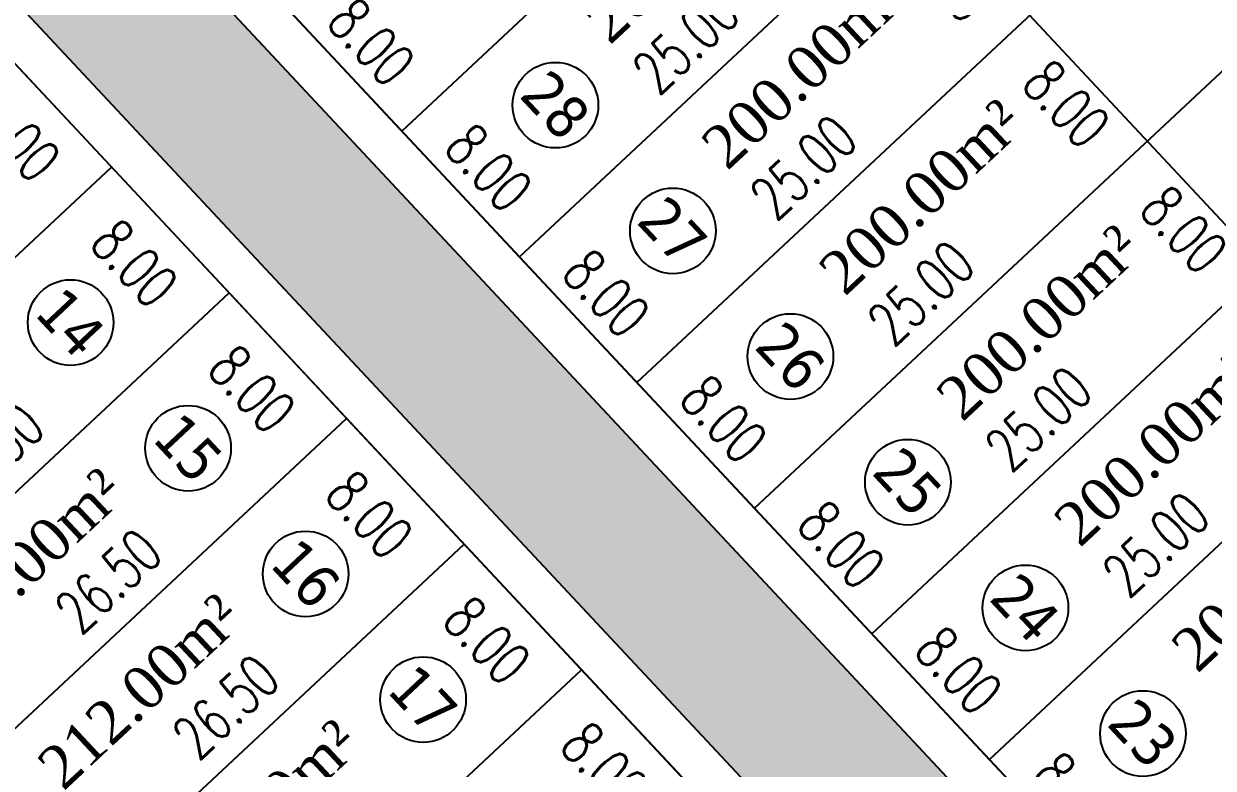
# Model space of a CAD drawing. Header units: metres. Extents: x 437145 to 437701, y 9614495 to 9615043.
# Drawn here: x 437325.8 to 437381.1, y 9614640.9 to 9614675.6 of the extents above; entities that cross this region are included whole.
import ezdxf

# ---------------------------------------------------------------- set-up
doc = ezdxf.new("R2010")
doc.units = ezdxf.units.M
doc.header["$PDMODE"] = 35
doc.header["$PDSIZE"] = 0.1
for name, color, linetype in [('Auxiliar', 7, 'Continuous'), ('COTAS', 10, 'Continuous'), ('Layer3', 1, 'Continuous'), ('M_FIO', 32, 'Continuous'), ('ÁREA', 7, 'Continuous')]:
    doc.layers.add(name, color=color, linetype=linetype)
doc.layers.add('Borda da Terraplenagem', color=7, linetype='Continuous', lineweight=13)
doc.styles.add('COTAS', font='romans.shx', dxfattribs={"width": 0.7})
doc.styles.add('tahoma', font='tahoma.ttf')
doc.styles.add('ÁREA', font='times.ttf', dxfattribs={"height": 2})
doc.dimstyles.new('C-75', dxfattribs={"dimtxt": 2, "dimasz": 0.2, "dimexe": 0, "dimexo": 0, "dimgap": 1, "dimtad": 0, "dimzin": 4, "dimdsep": 46, "dimtxsty": 'COTAS', "dimblk1": 'BOL-COT', "dimblk2": 'BOL-COT', "dimsah": 1, "dimcen": 0.1, "dimse1": 1, "dimse2": 1, "dimsd1": 1, "dimsd2": 1, "dimclrd": 8, "dimclre": 256, "dimaunit": 1, "dimadec": 3, "dimazin": 0, "dimtfac": 0.5, "dimtix": 1, "dimtmove": 0, "dimatfit": 3, "dimldrblk": 'BOL-COT', "dimfxl": 1, "dimtolj": 1, "dimtzin": 0, "dimarcsym": 0})

# ---------------------------------------------------------------- blocks, each defined once
blk = doc.blocks.new('*D140')
at = {"layer": 'Defpoints', "color": 0, "transparency": 16777216}
for p in [(2488.275285712526, 1077.544895464885), (2485.995850826696, 1069.544814420897), (2488.275570138556, 1069.544895472336)]:
    blk.add_point(p, dxfattribs=at)
at = {"layer": 'Layer3', "transparency": 16777216, "insert": (2485.995708613681, 1073.544814417171), "char_height": 2, "attachment_point": 5, "rotation": 270.00203705139387, "style": 'COTAS'}
blk.add_mtext('\\A1;8.00', dxfattribs=at)
blk = doc.blocks.new('BOL-COT')
at = {"layer": 'COTAS'}
for p, q in [((0, -2.999999999999971), (0, 3.000000000000028)), ((-1.999999999999943, 8.53e-14), (2, 8.53e-14))]:
    blk.add_line(p, q, dxfattribs=at)
blk.add_circle((0, 0), 0.4, dxfattribs=at)
blk = doc.blocks.new('*D141')
at = {"layer": 'Defpoints', "color": 0, "transparency": 16777216}
for p in [(2488.275570140303, 1069.544895412732), (2485.996135258431, 1061.544814365349), (2488.275854565169, 1061.544895416457)]:
    blk.add_point(p, dxfattribs=at)
at = {"layer": 'Layer3', "transparency": 16777216, "insert": (2485.995993045997, 1065.544814363486), "char_height": 2, "attachment_point": 5, "rotation": 270.00203704305534, "style": 'COTAS'}
blk.add_mtext('\\A1;8.00', dxfattribs=at)
blk = doc.blocks.new('*D142')
at = {"layer": 'Defpoints', "color": 0, "transparency": 16777216}
for p in [(2488.275854563714, 1061.544895537529), (2485.996419683588, 1053.544814495469), (2488.276138989512, 1053.544895546842)]:
    blk.add_point(p, dxfattribs=at)
at = {"layer": 'Layer3', "transparency": 16777216, "insert": (2485.99627747069, 1057.544814490812), "char_height": 2, "attachment_point": 5, "rotation": 270.0020370497269, "style": 'COTAS'}
blk.add_mtext('\\A1;8.00', dxfattribs=at)
blk = doc.blocks.new('*D143')
at = {"layer": 'Defpoints', "color": 0, "transparency": 16777216}
for p in [(2488.27613898858, 1053.544895546842), (2485.996704110143, 1045.544814503119), (2488.27642341368, 1045.544895554292)]:
    blk.add_point(p, dxfattribs=at)
at = {"layer": 'Layer3', "transparency": 16777216, "insert": (2485.996561897593, 1049.544814499393), "char_height": 2, "attachment_point": 5, "rotation": 270.0020370447238, "style": 'COTAS'}
blk.add_mtext('\\A1;8.00', dxfattribs=at)
blk = doc.blocks.new('*D144')
at = {"layer": 'Defpoints', "color": 0, "transparency": 16777216}
for p in [(2488.276423415542, 1045.544895554292), (2485.996988533555, 1037.544814502853), (2488.276707841573, 1037.544895554292)]:
    blk.add_point(p, dxfattribs=at)
at = {"layer": 'Layer3', "transparency": 16777216, "insert": (2485.996846320539, 1041.544814502853), "char_height": 2, "attachment_point": 5, "rotation": 270.002037051392, "style": 'COTAS'}
blk.add_mtext('\\A1;8.00', dxfattribs=at)
blk = doc.blocks.new('*D145')
at = {"layer": 'Defpoints', "color": 0, "transparency": 16777216}
for p in [(2488.276707840642, 1037.544895554292), (2485.997272952483, 1029.544814510353), (2488.276992266498, 1029.544895561743)]:
    blk.add_point(p, dxfattribs=at)
at = {"layer": 'Layer3', "transparency": 16777216, "insert": (2485.997130739555, 1033.544814506629), "char_height": 2, "attachment_point": 5, "rotation": 270.00203705014326, "style": 'COTAS'}
blk.add_mtext('\\A1;8.00', dxfattribs=at)
blk = doc.blocks.new('*D187')
at = {"layer": 'Defpoints', "color": 0, "transparency": 16777216}
for p in [(2488.275497168779, 1071.591099055815), (2461.775569816551, 1069.543953433964), (2488.275569917832, 1069.544895593408)]:
    blk.add_point(p, dxfattribs=at)
at = {"layer": 'Layer3', "transparency": 16777216, "insert": (2475.025497118139, 1071.590627976093), "char_height": 2, "attachment_point": 5, "rotation": 0.0020370475300327774, "style": 'COTAS'}
blk.add_mtext('\\A1;26.50', dxfattribs=at)
blk = doc.blocks.new('*D189')
at = {"layer": 'Defpoints', "color": 0, "transparency": 16777216}
for p in [(2488.275781813931, 1063.591099061403), (2461.775854462549, 1061.543953437689), (2488.275854562841, 1061.544895595271)]:
    blk.add_point(p, dxfattribs=at)
at = {"layer": 'Layer3', "transparency": 16777216, "insert": (2475.025781763785, 1063.590627982612), "char_height": 2, "attachment_point": 5, "rotation": 0.002037043502878591, "style": 'COTAS'}
blk.add_mtext('\\A1;26.50', dxfattribs=at)
blk = doc.blocks.new('*D191')
at = {"layer": 'Defpoints', "color": 0, "transparency": 16777216}
for p in [(2488.276066239414, 1055.591099057678), (2461.776138887473, 1053.543953443277), (2488.276138988755, 1053.544895606446)]:
    blk.add_point(p, dxfattribs=at)
at = {"layer": 'Layer3', "transparency": 16777216, "insert": (2475.026066188773, 1055.590627976093), "char_height": 2, "attachment_point": 5, "rotation": 0.002037055584507309, "style": 'COTAS'}
blk.add_mtext('\\A1;26.50', dxfattribs=at)
blk = doc.blocks.new('*D193')
at = {"layer": 'Defpoints', "color": 0, "transparency": 16777216}
for p in [(2488.276350666403, 1047.591099078167), (2461.776423314494, 1045.54395345259), (2488.276423415601, 1045.544895613897)]:
    blk.add_point(p, dxfattribs=at)
at = {"layer": 'Layer3', "transparency": 16777216, "insert": (2475.02635061585, 1047.590627997514), "char_height": 2, "attachment_point": 5, "rotation": 0.002037051557278638, "style": 'COTAS'}
blk.add_mtext('\\A1;26.50', dxfattribs=at)
blk = doc.blocks.new('*D195')
at = {"layer": 'Defpoints', "color": 0, "transparency": 16777216}
for p in [(2488.27663468687, 1039.591099081891), (2461.776707334642, 1037.543953456315), (2488.276707435923, 1037.54489561576)]:
    blk.add_point(p, dxfattribs=at)
at = {"layer": 'Layer3', "transparency": 16777216, "insert": (2475.026634636229, 1039.59062800217), "char_height": 2, "attachment_point": 5, "rotation": 0.0020370475300327774, "style": 'COTAS'}
blk.add_mtext('\\A1;26.50', dxfattribs=at)
blk = doc.blocks.new('*D197')
at = {"layer": 'Defpoints', "color": 0, "transparency": 16777216}
for p in [(2488.276919517215, 1031.59109908748), (2461.776992165332, 1029.543953460041), (2488.276992266556, 1029.54489562321)]:
    blk.add_point(p, dxfattribs=at)
at = {"layer": 'Layer3', "transparency": 16777216, "insert": (2475.026919466603, 1031.590628005895), "char_height": 2, "attachment_point": 5, "rotation": 0.002037055584507309, "style": 'COTAS'}
blk.add_mtext('\\A1;26.50', dxfattribs=at)
blk = doc.blocks.new('*D311')
at = {"layer": 'Defpoints', "color": 0, "transparency": 16777216}
for p in [(2499.275570126331, 1069.545286678108), (2499.275854552304, 1061.545286685559), (2501.068018848623, 1061.545350402818)]:
    blk.add_point(p, dxfattribs=at)
at = {"layer": 'Layer3', "transparency": 16777216, "insert": (2501.067876635638, 1065.545350399093), "char_height": 2, "attachment_point": 5, "rotation": 270.00203705097704, "style": 'COTAS'}
blk.add_mtext('\\A1;8.00', dxfattribs=at)
blk = doc.blocks.new('*D313')
at = {"layer": 'Defpoints', "color": 0, "transparency": 16777216}
for p in [(2524.27506443265, 1063.581358775827), (2499.275854865811, 1061.536469953465), (2524.275854536414, 1061.546175513747)]:
    blk.add_point(p, dxfattribs=at)
at = {"layer": 'Layer3', "transparency": 16777216, "insert": (2511.775064597348, 1063.576505995686), "char_height": 2, "attachment_point": 5, "rotation": 0.02224350485403941, "style": 'COTAS'}
blk.add_mtext('\\A1;25.00', dxfattribs=at)
blk = doc.blocks.new('*D316')
at = {"layer": 'Defpoints', "color": 0, "transparency": 16777216}
for p in [(2499.275854550442, 1061.545286687422), (2499.276138976357, 1053.545286691147), (2501.068303271512, 1053.545350408393)]:
    blk.add_point(p, dxfattribs=at)
at = {"layer": 'Layer3', "transparency": 16777216, "insert": (2501.068161058555, 1057.545350406531), "char_height": 2, "attachment_point": 5, "rotation": 270.00203705055924, "style": 'COTAS'}
blk.add_mtext('\\A1;8.00', dxfattribs=at)
blk = doc.blocks.new('*D318')
at = {"layer": 'Defpoints', "color": 0, "transparency": 16777216}
for p in [(2524.275348856734, 1055.581358792591), (2499.276139290969, 1053.536469962779), (2524.27613896035, 1053.546175521198)]:
    blk.add_point(p, dxfattribs=at)
at = {"layer": 'Layer3', "transparency": 16777216, "insert": (2511.775349022043, 1055.576506013381), "char_height": 2, "attachment_point": 5, "rotation": 0.02224350058625409, "style": 'COTAS'}
blk.add_mtext('\\A1;25.00', dxfattribs=at)
blk = doc.blocks.new('*D321')
at = {"layer": 'Defpoints', "color": 0, "transparency": 16777216}
for p in [(2499.276138975425, 1053.545286691147), (2499.276423402446, 1045.545286698597), (2501.068587698765, 1045.545350416091)]:
    blk.add_point(p, dxfattribs=at)
at = {"layer": 'Layer3', "transparency": 16777216, "insert": (2501.068445485254, 1049.545350412366), "char_height": 2, "attachment_point": 5, "rotation": 270.0020370584808, "style": 'COTAS'}
blk.add_mtext('\\A1;8.00', dxfattribs=at)
blk = doc.blocks.new('*D322')
at = {"layer": 'Defpoints', "color": 0, "transparency": 16777216}
for p in [(2520.179328615103, 1053.368174126703), (2520.179613041134, 1045.368174136016), (2522.710235321162, 1045.368264107872)]:
    blk.add_point(p, dxfattribs=at)
at = {"layer": 'Layer3', "transparency": 16777216, "insert": (2522.710093108147, 1049.368264103639), "char_height": 2, "attachment_point": 5, "rotation": 270.0020370513944, "style": 'COTAS'}
blk.add_mtext('\\A1;8.00', dxfattribs=at)
blk = doc.blocks.new('*D323')
at = {"layer": 'Defpoints', "color": 0, "transparency": 16777216}
for p in [(2524.275633281474, 1047.581358796316), (2499.27642371601, 1045.536469968367), (2524.276423385391, 1045.546175530511)]:
    blk.add_point(p, dxfattribs=at)
at = {"layer": 'Layer3', "transparency": 16777216, "insert": (2511.775633446783, 1047.576506015244), "char_height": 2, "attachment_point": 5, "rotation": 0.022243509123984786, "style": 'COTAS'}
blk.add_mtext('\\A1;25.00', dxfattribs=at)
blk = doc.blocks.new('*D325')
at = {"layer": 'Defpoints', "color": 0, "transparency": 16777216}
for p in [(2524.276642226503, 1039.38990973528), (2524.27670777702, 1037.546175536099), (2549.276707811305, 1037.547064364287)]:
    blk.add_point(p, dxfattribs=at)
at = {"layer": 'Layer3', "transparency": 16777216, "insert": (2536.776642243646, 1039.390354149374), "char_height": 2, "attachment_point": 5, "rotation": 0.002037044152142905, "style": 'COTAS'}
blk.add_mtext('\\A1;25.00', dxfattribs=at)
blk = doc.blocks.new('*D326')
at = {"layer": 'Defpoints', "color": 0, "transparency": 16777216}
for p in [(2499.276423408034, 1045.545286700461), (2499.276707834064, 1037.545286704186), (2501.068872127939, 1037.545350421458)]:
    blk.add_point(p, dxfattribs=at)
at = {"layer": 'Layer3', "transparency": 16777216, "insert": (2501.068729914924, 1041.545350419595), "char_height": 2, "attachment_point": 5, "rotation": 270.00203705139296, "style": 'COTAS'}
blk.add_mtext('\\A1;8.00', dxfattribs=at)
blk = doc.blocks.new('*D327')
at = {"layer": 'Defpoints', "color": 0, "transparency": 16777216}
for p in [(2520.179613047652, 1045.368174136016), (2520.17989747246, 1037.368174139741), (2522.710519751295, 1037.368264111211)]:
    blk.add_point(p, dxfattribs=at)
at = {"layer": 'Layer3', "transparency": 16777216, "insert": (2522.710377538892, 1041.36826411109), "char_height": 2, "attachment_point": 5, "rotation": 270.00203704263845, "style": 'COTAS'}
blk.add_mtext('\\A1;8.00', dxfattribs=at)
blk = doc.blocks.new('*D328')
at = {"layer": 'Defpoints', "color": 0, "transparency": 16777216}
for p in [(2524.275917714234, 1039.581358798179), (2499.276708147512, 1037.536469973955), (2524.276707817999, 1037.546175534237)]:
    blk.add_point(p, dxfattribs=at)
at = {"layer": 'Layer3', "transparency": 16777216, "insert": (2511.775917878991, 1039.576506018038), "char_height": 2, "attachment_point": 5, "rotation": 0.02224350485413681, "style": 'COTAS'}
blk.add_mtext('\\A1;25.00', dxfattribs=at)
blk = doc.blocks.new('*D331')
at = {"layer": 'Defpoints', "color": 0, "transparency": 16777216}
for p in [(2499.276707827544, 1037.545286704186), (2499.276992252411, 1029.545286709774), (2501.069156552107, 1029.545350426785)]:
    blk.add_point(p, dxfattribs=at)
at = {"layer": 'Layer3', "transparency": 16777216, "insert": (2501.069014339674, 1033.545350423991), "char_height": 2, "attachment_point": 5, "rotation": 270.0020370430558, "style": 'COTAS'}
blk.add_mtext('\\A1;8.00', dxfattribs=at)
blk = doc.blocks.new('*D332')
at = {"layer": 'Defpoints', "color": 0, "transparency": 16777216}
for p in [(2520.179897465941, 1037.368174139741), (2520.180181892962, 1029.368174145329), (2522.71080417267, 1029.368264117498)]:
    blk.add_point(p, dxfattribs=at)
at = {"layer": 'Layer3', "transparency": 16777216, "insert": (2522.710661959159, 1033.368264114815), "char_height": 2, "attachment_point": 5, "rotation": 270.0020370584804, "style": 'COTAS'}
blk.add_mtext('\\A1;8.00', dxfattribs=at)
blk = doc.blocks.new('*D333')
at = {"layer": 'Defpoints', "color": 0, "transparency": 16777216}
for p in [(2524.276202133445, 1031.581358798179), (2499.276992567839, 1029.53646997768), (2524.27699223751, 1029.546175541687)]:
    blk.add_point(p, dxfattribs=at)
at = {"layer": 'Layer3', "transparency": 16777216, "insert": (2511.776202298609, 1031.576506016175), "char_height": 2, "attachment_point": 5, "rotation": 0.02224351339259516, "style": 'COTAS'}
blk.add_mtext('\\A1;25.00', dxfattribs=at)
blk = doc.blocks.new('*D336')
at = {"layer": 'Defpoints', "color": 0, "transparency": 16777216}
for p in [(2499.276992253343, 1029.545286709774), (2499.277276679257, 1021.545286717224), (2501.069440971677, 1021.54535043447)]:
    blk.add_point(p, dxfattribs=at)
at = {"layer": 'Layer3', "transparency": 16777216, "insert": (2501.069298758719, 1025.545350430745), "char_height": 2, "attachment_point": 5, "rotation": 270.00203705056015, "style": 'COTAS'}
blk.add_mtext('\\A1;8.00', dxfattribs=at)
blk = doc.blocks.new('*D337')
at = {"layer": 'Defpoints', "color": 0, "transparency": 16777216}
for p in [(2520.180181891797, 1029.368174141604), (2520.18046631777, 1021.368174150917), (2522.711088599632, 1021.368264122755)]:
    blk.add_point(p, dxfattribs=at)
at = {"layer": 'Layer3', "transparency": 16777216, "insert": (2522.710946386646, 1025.36826411854), "char_height": 2, "attachment_point": 5, "rotation": 270.0020370509775, "style": 'COTAS'}
blk.add_mtext('\\A1;8.00', dxfattribs=at)
blk = doc.blocks.new('*D338')
at = {"layer": 'Defpoints', "color": 0, "transparency": 16777216}
for p in [(2524.276486559087, 1023.581358816805), (2499.27727699288, 1021.536469981405), (2524.277276663308, 1021.546175547275)]:
    blk.add_point(p, dxfattribs=at)
at = {"layer": 'Layer3', "transparency": 16777216, "insert": (2511.776486723873, 1023.576506033871), "char_height": 2, "attachment_point": 5, "rotation": 0.02224351766079302, "style": 'COTAS'}
blk.add_mtext('\\A1;25.00', dxfattribs=at)
blk = doc.blocks.new('*D341')
at = {"layer": 'Defpoints', "color": 0, "transparency": 16777216}
for p in [(2499.277276678443, 1021.545286719087), (2499.277561103309, 1013.54528672095), (2501.069725397707, 1013.545350437961)]:
    blk.add_point(p, dxfattribs=at)
at = {"layer": 'Layer3', "transparency": 16777216, "insert": (2501.069583185274, 1017.54535043703), "char_height": 2, "attachment_point": 5, "rotation": 270.0020370430548, "style": 'COTAS'}
blk.add_mtext('\\A1;8.00', dxfattribs=at)
blk = doc.blocks.new('*D343')
at = {"layer": 'Defpoints', "color": 0, "transparency": 16777216}
for p in [(2524.276770984371, 1015.581358826119), (2499.277561416874, 1013.536469990719), (2524.277561088291, 1013.546175552863)]:
    blk.add_point(p, dxfattribs=at)
at = {"layer": 'Layer3', "transparency": 16777216, "insert": (2511.776771148662, 1015.576506045047), "char_height": 2, "attachment_point": 5, "rotation": 0.022243509122174238, "style": 'COTAS'}
blk.add_mtext('\\A1;25.00', dxfattribs=at)
blk = doc.blocks.new('atutu')
h = blk.add_hatch(color=252)
h.dxf.hatch_style = 1
h.paths.add_polyline_path([(2863.27140678136, 1159.558238957408), (2832.441365581961, 1159.557143029156), (2829.269912204845, 1162.728995614085), (2829.271411739139, 1186.557193566445), (2822.271411752119, 1186.556761926371), (2822.269912194019, 1162.728213547128), (2819.09828051572, 1159.556668717745), (2712.443942977023, 1159.552877426478), (2709.272258869338, 1162.724336050782), (2709.271411981923, 1186.548470260906), (2702.271411822259, 1186.552842710498), (2702.272258873936, 1162.724087221879), (2699.100800246664, 1159.552403111342), (2531.943943363696, 1159.546461113128), (2528.772258974577, 1162.717918372113), (2528.771411935881, 1186.546327062282), (2521.771411945776, 1186.546083545643), (2521.772258983716, 1162.717701955098), (2518.600845955045, 1159.545986803579), (2436.443943144952, 1159.54306633431), (2433.2734401203, 1162.71334396522), (2433.272602327134, 1186.281645370978), (2426.272602420324, 1186.281645370978), (2426.281634772279, 928.7582939084205), (2433.281757170125, 928.7429307180973), (2433.279530455964, 991.3835418525669), (2436.438828028122, 994.5430630039009), (2521.436665092793, 994.5460849482151), (2521.436663749652, 994.5460745378914), (2524.218322191311, 994.5462978762192), (2531.21832219556, 994.5462978762192), (2534.779809492489, 994.5465489349843), (2534.768827719056, 994.5465589541527), (2792.106664956047, 994.5557081423284), (2795.278350587318, 991.384248027909), (2795.280577226275, 928.7558006759319), (2802.280577230408, 928.7558006759319), (2802.278350192495, 991.3954800054016), (2805.438827599015, 994.5561821426782), (2853.117648044625, 994.5578772801491), (2856.278350169154, 991.3973998952242), (2856.280577190186, 928.7582247092904), (2863.271366820345, 928.7582182477745)])
h.paths.add_polyline_path([(2612.272733265674, 1149.377741661254), (2612.277876275673, 1004.720887549552), (2609.106416146004, 1001.549201898608), (2561.449562127493, 1001.547507541585), (2558.277876297152, 1004.718967855308), (2558.272733288899, 1149.375821790058), (2561.444193402853, 1152.547507431689), (2609.101047624275, 1152.549201786849)], flags=16)
h.paths.add_polyline_path([(2619.272733261599, 1149.377990736025), (2622.444193176891, 1152.549676178354), (2670.101047609316, 1152.551370531651), (2673.272733240237, 1149.379910415369), (2673.277876248957, 1004.723056471306), (2670.106415938784, 1001.551370641547), (2622.449562099786, 1001.549676290113), (2619.277876271133, 1004.721136598247)], flags=16)
h.paths.add_polyline_path([(2551.272733292741, 1149.375572922039), (2551.277876301635, 1004.71871880475), (2548.106416166318, 1001.54703315008), (2500.449561969459, 1001.545338791195), (2497.277876336617, 1004.716798911202), (2497.27273331678, 1149.373653047118), (2500.444193430443, 1152.545338683161), (2548.101047658676, 1152.547033038321)], flags=16)
h.paths.add_polyline_path([(2680.272733235522, 1149.38015928525), (2683.444193349302, 1152.551844926882), (2731.101047563856, 1152.553539282042), (2734.272733212822, 1149.382079150859), (2734.277876221657, 1004.725225419137), (2731.106415716897, 1001.553539395663), (2683.449562278367, 1001.551845034915), (2680.27787624494, 1004.723305547941)], flags=16)
h.paths.add_polyline_path([(2490.272733319516, 1149.373404180962), (2490.27787634011, 1004.716550035733), (2487.106416225748, 1001.544864403415), (2436.452177504509, 1001.543063480738), (2433.279056522612, 1004.715958876866), (2433.27391435121, 1149.372558730054), (2436.44419347503, 1152.54306327771), (2487.101047690341, 1152.544864293519)], flags=16)
h.paths.add_polyline_path([(2741.272733208806, 1149.382328035641), (2744.444193322643, 1152.554013671684), (2792.101047538128, 1152.555708026844), (2795.272733186803, 1149.384247895661), (2795.277876196395, 1004.727393774647), (2792.106416082732, 1001.555708140466), (2744.449562452292, 1001.55401378158), (2741.277876218456, 1004.725474493909)], flags=16)
h.paths.add_polyline_path([(2802.272733183892, 1149.384496780443), (2805.444193296857, 1152.556182418349), (2853.101047503611, 1152.557876775372), (2856.272733159736, 1149.386416634875), (2856.277876169678, 1004.729562517586), (2853.106416056015, 1001.557876883405), (2805.449561822776, 1001.556182530108), (2802.277876191855, 1004.727642640802)], flags=16)
at = {"layer": 'Layer3'}
h = blk.add_hatch(dxfattribs=at)
h.set_pattern_fill('AR-SAND', color=85)
h.set_pattern_definition([(37.50000000000001, (-475198.4405669911, -9591283.716216572), (-0.0629933581096082, 1.926823769013158), [0, -1.52, 0, -1.7, 0, -1.625]), (7.499999999999999, (-475198.4405669911, -9591283.716216572), (1.769776705267727, 2.82214606522974), [0, -0.82, 0, -1.37, 0, -0.525]), (327.5, (-475199.6705669911, -9591283.716216572), (3.114141861751495, 0.0056590535369649), [0, -0.5, 0, -1.8, 0, -2.35]), (317.5, (-475199.6705669911, -9591283.716216572), (3.006126604572293, 0.8776755649342494), [0, -0.25, 0, -1.179999999999999, 0, -1.35])])
h.paths.add_polyline_path([(2436.126924705075, 992.384416006973), (2434.126995811495, 990.3843449042197), (2434.129192584916, 928.596102536192), (2693.799192777451, 928.5960575775262), (2693.796995679639, 990.3935770061817), (2691.796924574674, 992.393505905291)])
h.paths.add_polyline_path([(2562.124553583004, 959.3795919590647, -1), (2555.759081086983, 959.3795919590647, -1)], flags=0)
h.paths.add_polyline_path([(2559.989958347252, 986.9904585895147), (2567.923291675596, 986.9907406461443), (2567.923185015878, 989.9907406461442), (2559.989851687535, 989.9904585895146)], flags=24)
h.paths.add_polyline_path([(2688.787800929184, 962.7600555201079), (2688.788033209823, 956.2267221887614), (2691.788033208019, 956.2268288494106), (2691.787800927321, 962.7601621788943)], flags=24)
h.paths.add_polyline_path([(2435.671948866477, 962.7510564443674), (2435.672181147757, 956.2177231130208), (2438.672181145894, 956.21782977367), (2438.671948864614, 962.7511631050165)], flags=24)
h.paths.add_polyline_path([(2555.309725110792, 955.7966256462988), (2562.315601533419, 955.796874724796), (2562.315332728636, 963.3574858703669), (2555.30945630601, 963.357236790007)], flags=24)
h.paths.add_polyline_path([(2559.997437076201, 931.0975781907345), (2567.930770404544, 931.0978602473642), (2567.930663745059, 934.0978602473642), (2559.997330416716, 934.0975781907346)], flags=24)
h.paths.add_polyline_path([(2535.917833112903, 962.3164960877057), (2582.058685691178, 962.2808426660503), (2582.063393164683, 968.3730168030615), (2535.922540586349, 968.4086702247168)], flags=24)
at = {"layer": 'Layer3', "color": 0}
for points in [[(2524.272690301028, 1150.546175407576), (2524.277916627902, 1003.546175562176)], [(2488.272761431314, 1148.544895539391), (2488.277845544474, 1005.544895643699)], [(2499.272761424271, 1148.545286624092), (2499.277845537779, 1005.545286730263)], [(2435.275569935237, 1069.543011272657), (2488.275570137974, 1069.544895593408)], [(2435.275854361093, 1061.543011276382), (2488.275854562841, 1061.54489559527)], [(2499.275854461734, 1061.545286683696), (2549.27585452972, 1061.547064345661)], [(2435.276138788055, 1053.543011285696), (2488.276138989803, 1053.544895608309)], [(2499.276138889744, 1053.545286691147), (2549.276138954761, 1053.547064353111)], [(2435.276423212863, 1045.543011293146), (2488.2764234156, 1045.544895613897)], [(2499.276423314669, 1045.54528670046), (2549.276423379744, 1045.547064360562)], [(2435.276707176492, 1037.543011295009), (2488.276707841631, 1037.54489561576)], [(2499.276707278181, 1037.545286702323), (2549.276707805717, 1037.54706436615)], [(2499.276992166613, 1029.545286709774), (2549.27699223169, 1029.547064371738)], [(2499.277276591596, 1021.545286713499), (2549.277276656556, 1021.547064377326)]]:
    blk.add_lwpolyline(points, dxfattribs=at)
for centre in [(2481.945745098137, 1065.565264027896), (2481.946029523935, 1057.565264033485), (2505.315324469203, 1057.557278121221), (2481.946313950897, 1049.565264042798), (2505.315608895058, 1049.557278126809), (2481.946597971279, 1041.565264048386), (2505.315893326619, 1041.55727813426), (2505.316177746188, 1033.55727814171), (2505.316462172045, 1025.557278143573), (2505.316746596038, 1017.557278152886)]:
    blk.add_circle(centre, 1.990958139869911, dxfattribs=at)
at = {"layer": 'M_FIO'}
for points in [[(2490.272731976375, 1149.373393770638), (2490.277874996968, 1004.716539625409)], [(2490.27273197748, 1149.373393770638), (2490.277874998074, 1004.716539625409)], [(2497.272731973639, 1149.373642636794), (2497.277874993475, 1004.716788502741)], [(2497.272731974744, 1149.373642636794), (2497.277874994581, 1004.716788502741)]]:
    blk.add_lwpolyline(points, dxfattribs=at)
at = {"layer": 'Layer3', "color": 5, "char_height": 1.999999999999999, "attachment_point": 5, "rotation": 270.0497252510426, "style": 'tahoma'}
for s, insert in [('\\A1;14', (2481.945745098196, 1065.565264031622)), ('\\A1;15', (2481.946029524051, 1057.565264039072)), ('\\A1;28', (2505.315324469377, 1057.557278124946)), ('\\A1;16', (2481.946313951013, 1049.565264042798)), ('\\A1;27', (2505.315608895233, 1049.557278128672)), ('\\A1;17', (2481.946597971337, 1041.565264052111)), ('\\A1;26', (2505.315893326735, 1041.557278139848)), ('\\A1;25', (2505.316177746363, 1033.557278145436)), ('\\A1;24', (2505.316462172161, 1025.557278149161)), ('\\A1;23', (2505.316746596213, 1017.557278156611))]:
    blk.add_mtext(s, dxfattribs=dict(at, insert=insert))
at = {"layer": 'ÁREA', "linetype": 'Continuous', "lineweight": -2, "extrusion": (0.0262307824511418, -0.0004708427962515, 0.9996558029437244), "style": 'ÁREA'}
for s, p in [('212.00m²', (1101.957378927703, -2446.694477667236, 59.65806457259014)), ('200.00m²', (1102.708279941618, -2488.920412438057, 60.76624373794885)), ('212.00m²', (1093.958672545416, -2446.838289480481, 59.6618387756693)), ('200.00m²', (1094.709573562953, -2489.064224245533, 60.77001794090389)), ('212.00m²', (1085.959966161267, -2446.982101293815, 59.66561297884994)), ('200.00m²', (1086.710867176914, -2489.208036057327, 60.77379214409694)), ('200.00m²', (1078.712160785207, -2489.351847864746, 60.7775663470305)), ('200.00m²', (1070.713454397369, -2489.495659680128, 60.78134055015753)), ('200.00m²', (1062.714748000073, -2489.639471487527, 60.78511475325793))]:
    blk.add_text(s, height=1.999999999999999, rotation=270.9999999484056, dxfattribs=at).set_placement(p)
at = {"layer": 'Layer3', "color": 0}
for p1, p2, distance, picture, middle in [((2488.275285712525, 1077.544895464885), (2488.275570138556, 1069.544895472336), -2.2797193133007565, '*D140', (2485.995708613681, 1073.544814417171)), ((2461.775569816551, 1069.543953433964), (2488.275569917833, 1069.544895593408), 2.0462034637002233, '*D187', (2475.025497118139, 1071.590627976093)), ((2488.275570140302, 1069.544895412731), (2488.275854565169, 1061.544895416457), -2.279719308178925, '*D141', (2485.995993045997, 1065.544814363486)), ((2499.275570126333, 1069.545286678109), (2499.275854552305, 1061.545286685559), 1.792164297450556, '*D311', (2501.067876635638, 1065.545350399093)), ((2461.775854462548, 1061.543953437689), (2488.275854562841, 1061.54489559527), 2.046203467426191, '*D189', (2475.025781763785, 1063.590627982612)), ((2499.275854865811, 1061.536469953465), (2524.275854536414, 1061.546175513747), 2.035183415448172, '*D313', (2511.775064597348, 1063.576505995686)), ((2488.275854563714, 1061.544895537529), (2488.276138989511, 1053.544895546842), -2.2797193073635733, '*D142', (2485.99627747069, 1057.544814490812)), ((2499.275854550442, 1061.545286687422), (2499.276138976357, 1053.545286691147), 1.7921642962877664, '*D316', (2501.068161058555, 1057.545350406531)), ((2461.776138887473, 1053.543953443277), (2488.276138988755, 1053.544895606446), 2.0462034525252717, '*D191', (2475.026066188773, 1055.590627976093)), ((2499.276139290969, 1053.536469962779), (2524.276138960349, 1053.546175521198), 2.0351834247608847, '*D318', (2511.775349022043, 1055.576506013381)), ((2488.27613898858, 1053.544895546842), (2488.27642341368, 1045.544895554292), -2.2797193049775064, '*D143', (2485.996561897593, 1049.544814499393)), ((2499.276138975425, 1053.545286691147), (2499.276423402446, 1045.545286698598), 1.792164297451474, '*D321', (2501.068445485254, 1049.545350412366)), ((2461.776423314494, 1045.54395345259), (2488.2764234156, 1045.544895613897), 2.046203465563101, '*D193', (2475.02635061585, 1047.590627997514)), ((2499.27642371601, 1045.536469968367), (2524.276423385391, 1045.546175530511), 2.035183419173067, '*D323', (2511.775633446783, 1047.576506015244)), ((2488.276423415542, 1045.544895554292), (2488.276707841573, 1037.544895554292), -2.279719309459051, '*D144', (2485.996846320539, 1041.544814502853)), ((2499.276423408034, 1045.54528670046), (2499.276707834064, 1037.545286704186), 1.7921642950076537, '*D326', (2501.068729914924, 1041.545350419595)), ((2461.776707334642, 1037.543953456316), (2488.276707435924, 1037.54489561576), 2.0462034674241494, '*D195', (2475.026634636229, 1039.59062800217)), ((2499.276708147512, 1037.536469973955), (2524.276707817999, 1037.546175534237), 2.0351834173101353, '*D328', (2511.775917878991, 1039.576506018038)), ((2549.276707811305, 1037.547064364287), (2524.27670777702, 1037.546175536099), -1.8437342003462347, '*D325', (2536.776642243646, 1039.390354149374)), ((2488.276707840642, 1037.544895554292), (2488.276992266498, 1029.544895561743), -2.279719315455803, '*D145', (2485.997130739555, 1033.544814506629)), ((2499.276707827545, 1037.545286704186), (2499.276992252411, 1029.545286709774), 1.7921643008284105, '*D331', (2501.069014339674, 1033.545350423991)), ((2461.776992165333, 1029.543953460041), (2488.276992266556, 1029.54489562321), 2.046203465563106, '*D197', (2475.026919466603, 1031.590628005895)), ((2499.276992567839, 1029.53646997768), (2524.27699223751, 1029.546175541687), 2.0351834098601267, '*D333', (2511.776202298609, 1031.576506016175)), ((2499.276992253343, 1029.545286709774), (2499.277276679257, 1021.545286717224), 1.792164293552916, '*D336', (2501.069298758719, 1025.545350430745)), ((2499.27727699288, 1021.536469981405), (2524.277276663308, 1021.546175547275), 2.0351834228982475, '*D338', (2511.776486723873, 1023.576506033871)), ((2499.277276678442, 1021.545286719087), (2499.277561103309, 1013.545286720949), 1.792164295530604, '*D341', (2501.069583185274, 1017.54535043703)), ((2499.277561416873, 1013.536469990718), (2524.277561088291, 1013.546175552863), 2.0351834266239885, '*D343', (2511.776771148662, 1015.576506045047))]:
    dim = blk.add_aligned_dim(p1=p1, p2=p2, distance=distance, dimstyle='C-75', dxfattribs=at)
    dim.commit()
    dim.dimension.update_dxf_attribs({"geometry": picture, "text_midpoint": middle})
for base, p1, p2, angle, picture, middle in [((2522.710235321162, 1045.368264107872), (2520.179328615102, 1053.368174126703), (2520.179613041133, 1045.368174136016), 270.0020370513976, '*D322', (2522.710093108147, 1049.368264103639)), ((2522.710519751295, 1037.368264111211), (2520.179613047652, 1045.368174136016), (2520.179897472461, 1037.368174139741), 270.00203704264493, '*D327', (2522.710377538892, 1041.36826411109)), ((2522.71080417267, 1029.368264117498), (2520.179897465942, 1037.368174139741), (2520.180181892962, 1029.368174145329), 270.0020370584804, '*D332', (2522.710661959159, 1033.368264114815)), ((2522.711088599632, 1021.368264122755), (2520.180181891797, 1029.368174141604), (2520.18046631777, 1021.368174150917), 270.0020370509808, '*D337', (2522.710946386646, 1025.36826411854))]:
    dim = blk.add_linear_dim(base=base, p1=p1, p2=p2, angle=angle, dimstyle='C-75', dxfattribs=at)
    dim.commit()
    dim.dimension.update_dxf_attribs({"geometry": picture, "text_midpoint": middle, "dimtype": 129})

msp = doc.modelspace()

# ---------------------------------------------------------------- linework, layer by layer
at = {"layer": 'Auxiliar', "color": 2, "linetype": 'Continuous', "lineweight": -3}
for p, q in [((437381.6057818564, 9614629.655082544), (437283.9443705077, 9614734.113623323)), ((437373.5688433972, 9614622.142850906), (437275.9091018989, 9614726.601334944))]:
    msp.add_line(p, q, dxfattribs=at)
at = {"layer": 'Borda da Terraplenagem', "color": 2}
msp.add_lwpolyline([(437334.8551310449, 9614585.947225632), (437337.6802910735, 9614585.852194423), (437373.4737560893, 9614619.316022588), (437373.5688433975, 9614622.142850906), (437275.9091018989, 9614726.601334944), (437273.0822735672, 9614726.696422255), (437237.2896697217, 9614693.233401302), (437237.193719696, 9614690.405766409)], close=True, dxfattribs=at)

# ---------------------------------------------------------------- block references
at = {"rotation": 43.07140519794264}
msp.add_blockref('atutu', (436242.5698856535, 9612188.321055599), dxfattribs=at)

doc.saveas('drawing.dxf')
